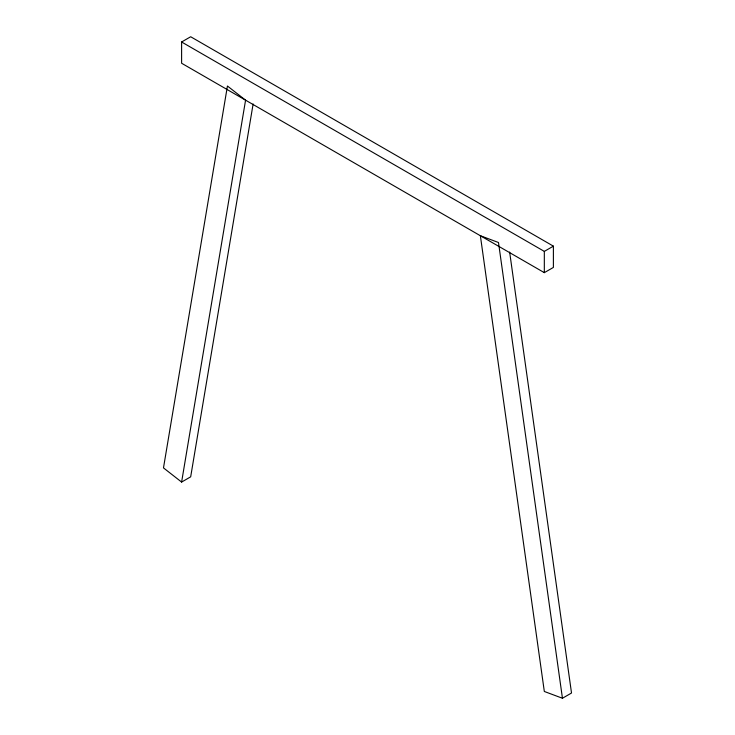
<?xml version="1.0" encoding="UTF-8"?>
<svg xmlns="http://www.w3.org/2000/svg" width="735" height="735" viewBox="0 0 735 735"><rect width="100%" height="100%" fill="white"/><g stroke="black" fill="none" stroke-linecap="round" stroke-linejoin="round"><path stroke-width="1.1" d="M181.609 482.068L245.573 100.171L227.437 86.013L163.482 467.901L181.609 482.068L190.677 476.831L253.125 103.975M181.609 41.987L190.677 36.75L553.391 246.151L553.391 267.421L544.323 272.657L181.609 63.247L181.609 41.987L544.323 251.388L553.391 246.151M562.45 698.25L498.495 242.513L480.368 235.733L544.323 691.47L562.45 698.25L571.518 693.013L509.64 252.05M544.323 251.388L544.323 272.657"/></g></svg>
